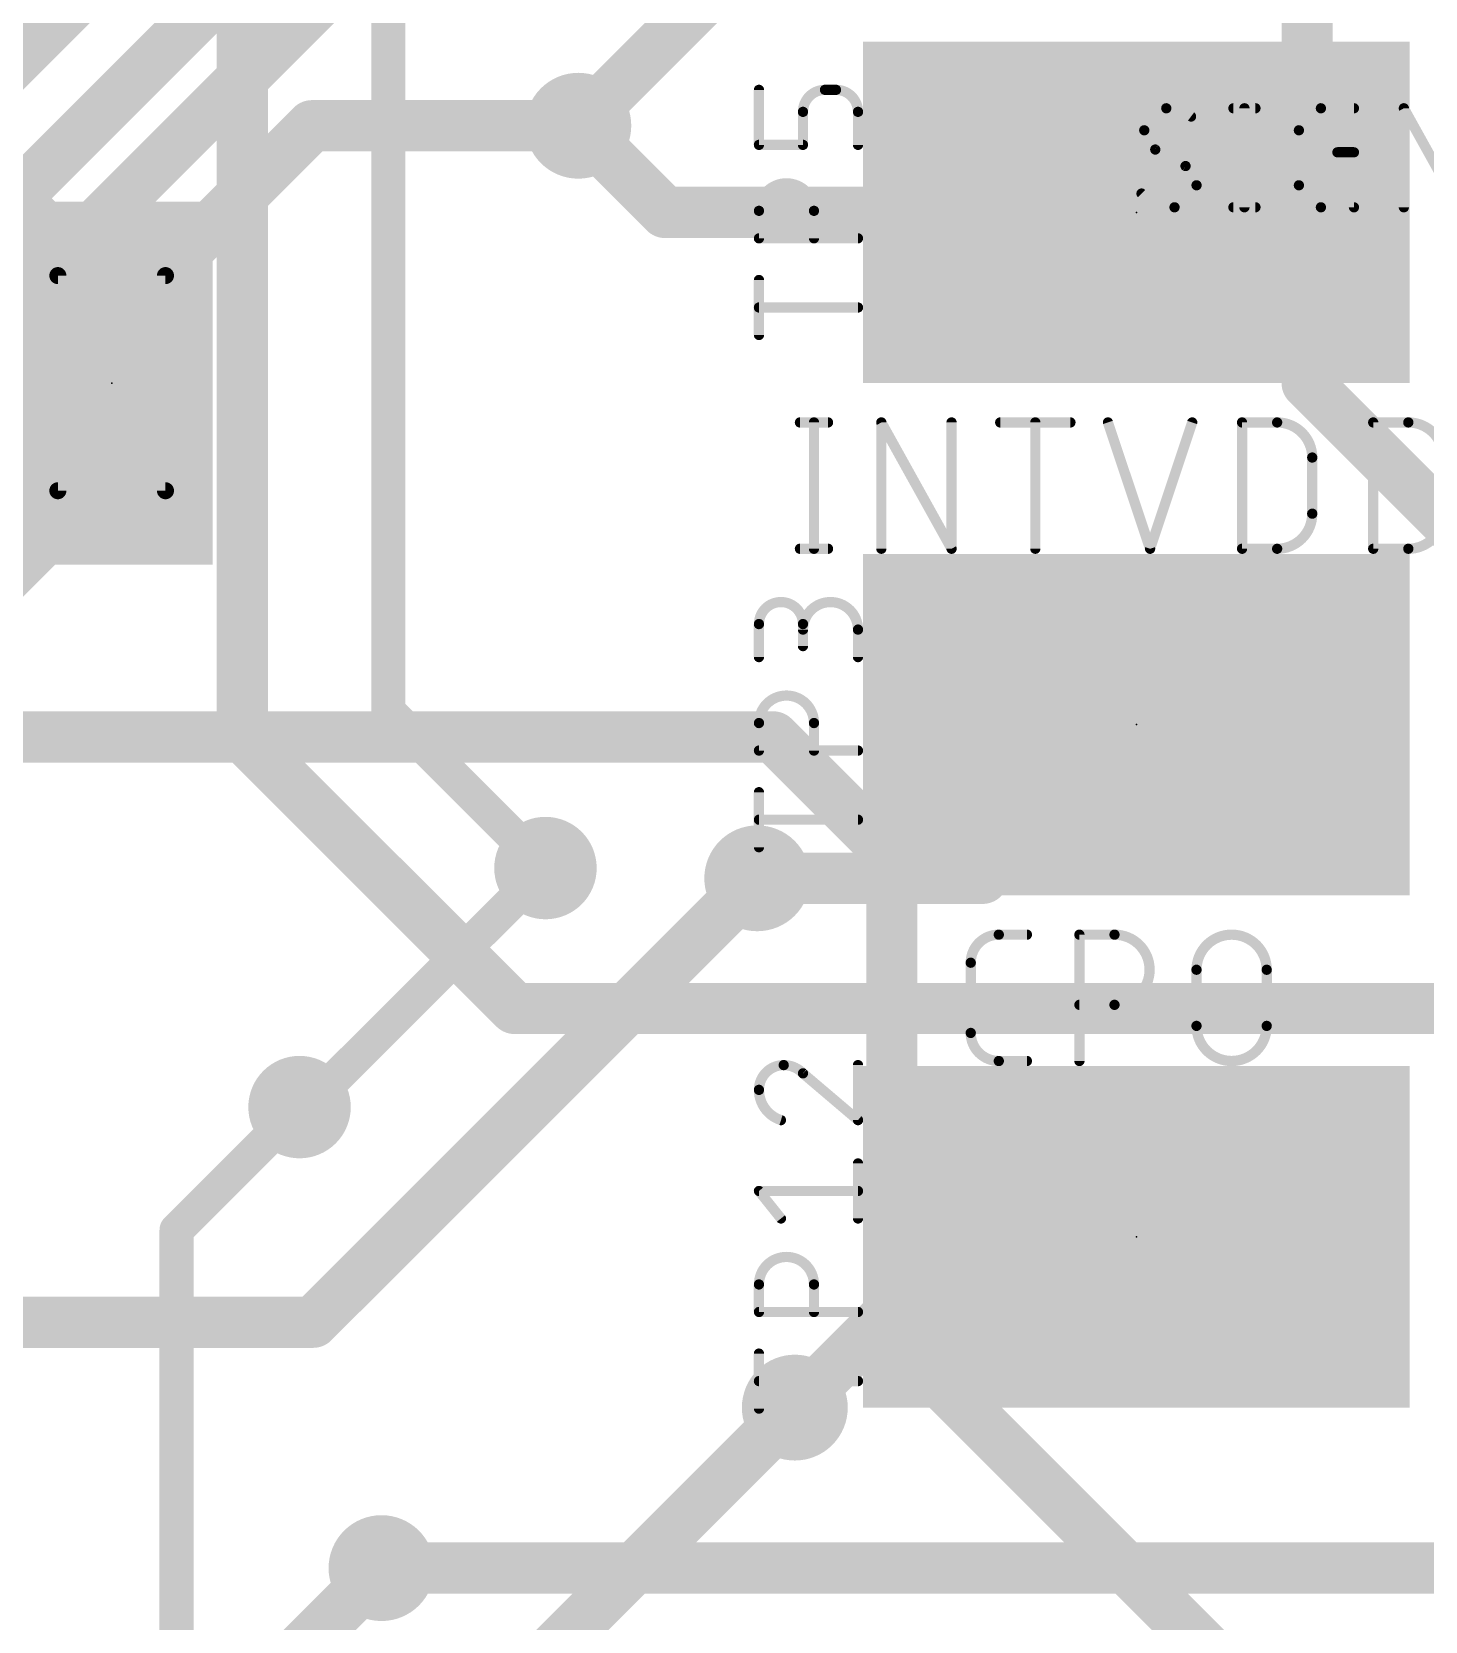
# Model space of a CAD drawing. Extents: x 0 to 100, y 0 to 94.
# Drawn here: x 24.81 to 35.17, y 18.73 to 30.55 of the extents above; entities that cross this region are included whole.
import ezdxf

# ---------------------------------------------------------------- set-up
doc = ezdxf.new("R2010")
doc.units = 0
for name, color, linetype in [('1', 12, 'CONTINUOUS'), ('16', 132, 'CONTINUOUS'), ('18', 110, 'CONTINUOUS'), ('21', 253, 'CONTINUOUS'), ('23', 53, 'CONTINUOUS'), ('25', 253, 'CONTINUOUS'), ('27', 253, 'CONTINUOUS'), ('39', 12, 'CONTINUOUS')]:
    doc.layers.add(name, color=color, linetype=linetype)

# ---------------------------------------------------------------- blocks, each defined once
blk = doc.blocks.new('RECT')
blk.add_solid([(-0.5, -0.5), (0.5, -0.5), (-0.5, 0.5), (0.5, 0.5)])
blk = doc.blocks.new('ROUNDV')
at = {"const_width": 0.5}
blk.add_lwpolyline([(0, -0.25, 1), (0, 0.25, 1), (0, -0.25)], format="xyb", dxfattribs=at)

msp = doc.modelspace()

# ---------------------------------------------------------------- linework, layer by layer
at = {"layer": '1'}
for points, const_width in [([(26.371, 25.3142), (26.371, 31.2211)], 0.381), ([(27.4574, 31.1658), (27.4574, 25.5016)], 0.254), ([(28.8701, 29.8547), (30.0034, 30.988)], 0.381), ([(25.4, 28.69), (23.837, 30.253)], 0.254), ([(29.5148, 29.21), (28.8701, 29.8547)], 0.381), ([(33.02, 29.21), (29.5148, 29.21)], 0.381), ([(23.2599, 28.69), (25.4, 28.69)], 0.254), ([(25.4, 27.19), (24.445, 26.235)], 0.254), ([(27.4574, 25.5016), (28.6258, 24.3332)], 0.254), ([(33.02, 25.4), (31.877, 24.257)], 0.381), ([(28.3962, 23.289), (26.371, 25.3142)], 0.381), ([(31.877, 24.257), (30.2006, 24.257)], 0.381), ([(54.229, 23.289), (28.3962, 23.289)], 0.381), ([(26.797, 22.5552), (25.8826, 21.6408)], 0.254), ([(25.8826, 21.6408), (25.8826, 17.8308)], 0.254), ([(31.75, 21.59), (30.48, 20.32)], 0.381), ([(33.02, 21.59), (31.75, 21.59)], 0.381), ([(40.7162, 19.1262), (27.4066, 19.1262)], 0.381)]:
    msp.add_lwpolyline(points, dxfattribs=dict(at, const_width=const_width))
for points, const_width in [([(28.9374, 29.9221, 1), (28.8027, 29.7874)], 0.1905), ([(28.8027, 29.9221, 1), (28.9374, 29.7874)], 0.1905), ([(29.5148, 29.3053, 1), (29.5148, 29.1148)], 0.1905), ([(29.4474, 29.1426, 1), (29.5822, 29.2774)], 0.1905), ([(33.02, 29.1148, 1), (33.02, 29.3053)], 0.1905), ([(25.3551, 28.6451, 1), (25.4449, 28.7349)], 0.127), ([(25.4, 28.6265, 1), (25.4, 28.7535)], 0.127), ([(25.4449, 27.1451, 1), (25.3551, 27.2349)], 0.127), ([(27.5023, 25.5465, 1), (27.4125, 25.4567)], 0.127), ([(27.3939, 25.5016, 1), (27.5209, 25.5016)], 0.127), ([(33.0874, 25.3326, 1), (32.9526, 25.4674)], 0.1905), ([(26.4384, 25.3816, 1), (26.3036, 25.2469)], 0.1905), ([(26.2758, 25.3142, 1), (26.4663, 25.3142)], 0.1905), ([(28.5809, 24.2883, 1), (28.6707, 24.3781)], 0.127), ([(30.2006, 24.3523, 1), (30.2006, 24.1618)], 0.1905), ([(31.8096, 24.3244, 1), (31.9444, 24.1896)], 0.1905), ([(31.877, 24.1618, 1), (31.877, 24.3523)], 0.1905), ([(28.3962, 23.3843, 1), (28.3962, 23.1938)], 0.1905), ([(28.3289, 23.2216, 1), (28.4636, 23.3564)], 0.1905), ([(26.8419, 22.5103, 1), (26.7521, 22.6001)], 0.127), ([(25.9461, 21.6408, 1), (25.8191, 21.6408)], 0.127), ([(31.75, 21.6852, 1), (31.75, 21.4947)], 0.1905), ([(31.8174, 21.5226, 1), (31.6826, 21.6574)], 0.1905), ([(33.02, 21.4947, 1), (33.02, 21.6852)], 0.1905), ([(25.8377, 21.6857, 1), (25.9275, 21.5959)], 0.127), ([(30.4126, 20.3874, 1), (30.5474, 20.2526)], 0.1905), ([(27.4066, 19.2215, 1), (27.4066, 19.031)], 0.1905)]:
    msp.add_lwpolyline(points, format="xyb", dxfattribs=dict(at, const_width=const_width))
at = {"layer": '16'}
for points, const_width in [([(17.4698, 23.1194), (31.1803, 36.83)], 0.381), ([(34.29, 27.94), (34.29, 36.83)], 0.381), ([(28.3901, 33.02), (17.6967, 22.3266)], 0.381), ([(28.0692, 31.9024), (17.706, 21.5392)], 0.381), ([(26.8889, 29.8547), (17.7761, 20.7419)], 0.381), ([(26.8889, 29.8547), (28.8701, 29.8547)], 0.381), ([(40.64, 21.59), (34.29, 27.94)], 0.381), ([(30.3215, 25.3083), (23.0968, 25.3083)], 0.381), ([(31.2011, 24.4287), (30.3215, 25.3083)], 0.381), ([(31.2011, 20.8689), (31.2011, 24.4287)], 0.381), ([(30.2006, 24.257), (26.8986, 20.955)], 0.381), ([(28.6258, 24.3332), (26.8478, 22.5552)], 0.254), ([(26.8478, 22.5552), (26.797, 22.5552)], 0.254), ([(26.8986, 20.955), (21.463, 20.955)], 0.381), ([(34.29, 17.78), (31.2011, 20.8689)], 0.381), ([(30.48, 20.32), (26.67, 16.51)], 0.381), ([(27.4066, 19.1262), (26.4844, 18.204)], 0.381)]:
    msp.add_lwpolyline(points, dxfattribs=dict(at, const_width=const_width))
for points, const_width in [([(26.8889, 29.95, 1), (26.8889, 29.7595)], 0.1905), ([(26.9562, 29.7874, 1), (26.8215, 29.9221)], 0.1905), ([(28.8701, 29.7595, 1), (28.8701, 29.95)], 0.1905), ([(34.3574, 28.0074, 1), (34.2226, 27.8726)], 0.1905), ([(34.1947, 27.94, 1), (34.3852, 27.94)], 0.1905), ([(30.3888, 25.3757, 1), (30.2541, 25.2409)], 0.1905), ([(30.3215, 25.2131, 1), (30.3215, 25.4036)], 0.1905), ([(31.2964, 24.4287, 1), (31.1059, 24.4287)], 0.1905), ([(31.1337, 24.3613, 1), (31.2685, 24.496)], 0.1905), ([(28.6707, 24.2883, 1), (28.5809, 24.3781)], 0.127), ([(30.268, 24.1896, 1), (30.1332, 24.3244)], 0.1905), ([(26.797, 22.6187, 1), (26.797, 22.4917)], 0.127), ([(26.8029, 22.6001, 1), (26.8927, 22.5103)], 0.127), ([(26.8478, 22.4917, 1), (26.8478, 22.6187)], 0.127), ([(26.8312, 21.0224, 1), (26.966, 20.8876)], 0.1905), ([(26.8986, 20.8598, 1), (26.8986, 21.0503)], 0.1905), ([(31.2685, 20.9363, 1), (31.1337, 20.8015)], 0.1905), ([(31.1059, 20.8689, 1), (31.2964, 20.8689)], 0.1905), ([(30.5474, 20.2526, 1), (30.4126, 20.3874)], 0.1905), ([(27.474, 19.0588, 1), (27.3392, 19.1936)], 0.1905)]:
    msp.add_lwpolyline(points, format="xyb", dxfattribs=dict(at, const_width=const_width))
at = {"layer": '21'}
for points, const_width in [([(25, 27.14), (25, 28.74)], 0.127), ([(25, 28.74), (25.8, 28.74)], 0.127), ([(25.8, 28.74), (25.8, 27.14)], 0.127), ([(30.5181, 27.6479), (30.7269, 27.6479)], 0.0762), ([(30.6225, 27.6479), (30.6225, 26.7081)], 0.0762), ([(31.1235, 26.7081), (31.1235, 27.6479)], 0.0762), ([(31.1235, 27.6479), (31.6456, 26.7081)], 0.0762), ([(31.6456, 26.7081), (31.6456, 27.6479)], 0.0762), ([(32.0074, 27.6479), (32.5295, 27.6479)], 0.0762), ([(32.2684, 26.7081), (32.2684, 27.6479)], 0.0762), ([(32.8086, 27.6479), (33.1219, 26.7081)], 0.0762), ([(33.1219, 26.7081), (33.4351, 27.6479)], 0.0762), ([(33.8057, 26.7081), (33.8057, 27.6479)], 0.0762), ([(33.8057, 27.6479), (34.0667, 27.6479)], 0.0762), ([(34.7811, 26.7081), (34.7811, 27.6479)], 0.0762), ([(34.7811, 27.6479), (35.0421, 27.6479)], 0.0762), ([(34.3278, 27.3868), (34.3278, 26.9692)], 0.0762), ([(25.8, 27.14), (25, 27.14)], 0.127), ([(30.5181, 26.7081), (30.7269, 26.7081)], 0.0762), ([(34.0667, 26.7081), (33.8057, 26.7081)], 0.0762), ([(35.0421, 26.7081), (34.7811, 26.7081)], 0.0762), ([(31.9969, 23.8379), (32.2058, 23.8379)], 0.0762), ([(32.5963, 22.8981), (32.5963, 23.8379)], 0.0762), ([(32.5963, 23.8379), (32.8573, 23.8379)], 0.0762), ([(31.7881, 23.1069), (31.7881, 23.6291)], 0.0762), ([(33.4671, 23.1592), (33.4671, 23.5768)], 0.0762), ([(33.9892, 23.5768), (33.9892, 23.1592)], 0.0762), ([(32.8573, 23.3158), (32.5963, 23.3158)], 0.0762), ([(32.2058, 22.8981), (31.9969, 22.8981)], 0.0762)]:
    msp.add_lwpolyline(points, dxfattribs=dict(at, const_width=const_width))
for points, const_width in [([(25, 28.7718, 1), (25, 28.7083)], 0.0635), ([(25.0317, 28.74, 1), (24.9683, 28.74)], 0.0635), ([(25.8317, 28.74, 1), (25.7683, 28.74)], 0.0635), ([(25.8, 28.7083, 1), (25.8, 28.7718)], 0.0635), ([(30.5181, 27.6669, 1), (30.5181, 27.6288)], 0.0381), ([(30.6416, 27.6479, 1), (30.6035, 27.6479)], 0.0381), ([(30.7269, 27.6288, 1), (30.7269, 27.6669)], 0.0381), ([(31.1425, 27.6479, 1), (31.1044, 27.6479)], 0.0381), ([(31.1401, 27.6572, 1), (31.1068, 27.6386)], 0.0381), ([(31.6646, 27.6479, 1), (31.6265, 27.6479)], 0.0381), ([(32.0074, 27.6669, 1), (32.0074, 27.6288)], 0.0381), ([(32.2875, 27.6479, 1), (32.2494, 27.6479)], 0.0381), ([(32.5295, 27.6288, 1), (32.5295, 27.6669)], 0.0381), ([(32.8267, 27.6539, 1), (32.7905, 27.6419)], 0.0381), ([(33.4532, 27.6419, 1), (33.4171, 27.6539)], 0.0381), ([(33.8247, 27.6479, 1), (33.7866, 27.6479)], 0.0381), ([(33.8057, 27.6669, 1), (33.8057, 27.6288)], 0.0381), ([(34.3278, 27.3868, 0.4142), (34.0667, 27.6479)], 0.0762), ([(34.0667, 27.6669, 1), (34.0667, 27.6288)], 0.0381), ([(34.0667, 27.6288, 1), (34.0667, 27.6669)], 0.0381), ([(34.8001, 27.6479, 1), (34.762, 27.6479)], 0.0381), ([(34.7811, 27.6669, 1), (34.7811, 27.6288)], 0.0381), ([(35.3032, 27.3868, 0.4142), (35.0421, 27.6479)], 0.0762), ([(35.0421, 27.6669, 1), (35.0421, 27.6288)], 0.0381), ([(35.0421, 27.6288, 1), (35.0421, 27.6669)], 0.0381), ([(34.3469, 27.3868, 1), (34.3088, 27.3868)], 0.0381), ([(34.3088, 27.3868, 1), (34.3469, 27.3868)], 0.0381), ([(25, 27.1717, 1), (25, 27.1083)], 0.0635), ([(25.8, 27.1083, 1), (25.8, 27.1717)], 0.0635), ([(24.9683, 27.14, 1), (25.0317, 27.14)], 0.0635), ([(25.7683, 27.14, 1), (25.8317, 27.14)], 0.0635), ([(34.0667, 26.7081, 0.4142), (34.3278, 26.9692)], 0.0762), ([(34.3469, 26.9692, 1), (34.3088, 26.9692)], 0.0381), ([(34.3088, 26.9692, 1), (34.3469, 26.9692)], 0.0381), ([(35.0421, 26.7081, 0.4142), (35.3032, 26.9692)], 0.0762), ([(30.5181, 26.7272, 1), (30.5181, 26.6891)], 0.0381), ([(30.6035, 26.7081, 1), (30.6416, 26.7081)], 0.0381), ([(30.7269, 26.6891, 1), (30.7269, 26.7272)], 0.0381), ([(31.1044, 26.7081, 1), (31.1425, 26.7081)], 0.0381), ([(31.6265, 26.7081, 1), (31.6646, 26.7081)], 0.0381), ([(31.6289, 26.6988, 1), (31.6622, 26.7174)], 0.0381), ([(32.2494, 26.7081, 1), (32.2875, 26.7081)], 0.0381), ([(33.1038, 26.7141, 1), (33.1399, 26.7021)], 0.0381), ([(33.1038, 26.7021, 1), (33.1399, 26.7141)], 0.0381), ([(33.7866, 26.7081, 1), (33.8247, 26.7081)], 0.0381), ([(33.8057, 26.7272, 1), (33.8057, 26.6891)], 0.0381), ([(34.0668, 26.7271, 1), (34.0667, 26.6891)], 0.0381), ([(34.0667, 26.6891, 1), (34.0667, 26.7272)], 0.0381), ([(34.7811, 26.7272, 1), (34.7811, 26.6891)], 0.0381), ([(34.762, 26.7081, 1), (34.8001, 26.7081)], 0.0381), ([(35.0421, 26.7271, 1), (35.0421, 26.6891)], 0.0381), ([(35.0421, 26.6891, 1), (35.0421, 26.7272)], 0.0381), ([(31.9969, 23.8379, 0.4142), (31.7881, 23.6291)], 0.0762), ([(31.9969, 23.857, 1), (31.9969, 23.8189)], 0.0381), ([(31.9969, 23.8189, 1), (31.9969, 23.8569)], 0.0381), ([(32.2058, 23.8189, 1), (32.2058, 23.857)], 0.0381), ([(32.6153, 23.8379, 1), (32.5772, 23.8379)], 0.0381), ([(32.5963, 23.857, 1), (32.5963, 23.8189)], 0.0381), ([(32.8573, 23.3158, 1), (32.8573, 23.8379)], 0.0762), ([(32.8573, 23.857, 1), (32.8573, 23.8189)], 0.0381), ([(32.8573, 23.8189, 1), (32.8573, 23.857)], 0.0381), ([(33.9892, 23.5768, 1), (33.4671, 23.5768)], 0.0762), ([(31.8072, 23.6291, 1), (31.7691, 23.6291)], 0.0381), ([(31.7691, 23.6291, 1), (31.8072, 23.6291)], 0.0381), ([(33.4861, 23.5768, 1), (33.448, 23.5768)], 0.0381), ([(33.448, 23.5768, 1), (33.4861, 23.5768)], 0.0381), ([(34.0082, 23.5768, 1), (33.9701, 23.5768)], 0.0381), ([(33.9701, 23.5768, 1), (34.0082, 23.5768)], 0.0381), ([(32.5963, 23.3348, 1), (32.5963, 23.2967)], 0.0381), ([(32.8573, 23.3348, 1), (32.8573, 23.2967)], 0.0381), ([(32.8573, 23.2967, 1), (32.8573, 23.3348)], 0.0381), ([(33.4671, 23.1592, 1), (33.9892, 23.1592)], 0.0762), ([(33.4861, 23.1592, 1), (33.448, 23.1592)], 0.0381), ([(33.448, 23.1592, 1), (33.4861, 23.1592)], 0.0381), ([(34.0082, 23.1592, 1), (33.9701, 23.1592)], 0.0381), ([(33.9701, 23.1592, 1), (34.0082, 23.1592)], 0.0381), ([(31.7881, 23.1069, 0.4142), (31.9969, 22.8981)], 0.0762), ([(31.8072, 23.1069, 1), (31.7691, 23.1069)], 0.0381), ([(31.7691, 23.1069, 1), (31.8072, 23.1069)], 0.0381), ([(31.9969, 22.9171, 1), (31.9969, 22.879)], 0.0381), ([(31.9969, 22.879, 1), (31.9969, 22.9171)], 0.0381), ([(32.2058, 22.879, 1), (32.2058, 22.9171)], 0.0381), ([(32.5772, 22.8981, 1), (32.6153, 22.8981)], 0.0381)]:
    msp.add_lwpolyline(points, format="xyb", dxfattribs=dict(at, const_width=const_width))
at = {"layer": '23'}
for p in [(33.02, 29.21), (25.4, 27.94), (33.02, 25.4), (33.02, 21.59)]:
    msp.add_point(p, dxfattribs=at)
at = {"layer": '25', "const_width": 0.0762}
for points in [[(30.2133, 29.7125), (30.2133, 30.1217)], [(30.7862, 30.1217), (30.7044, 30.1217)], [(30.5407, 29.9581), (30.5407, 29.7125)], [(30.9499, 29.7125), (30.9499, 29.9581)], [(30.5407, 29.7125), (30.2133, 29.7125)], [(30.2133, 29.0172), (30.2133, 29.2218)], [(30.6225, 29.2218), (30.6225, 29.0172)], [(30.9499, 29.0172), (30.2133, 29.0172)], [(30.2133, 28.2983), (30.2133, 28.7075)], [(30.9499, 28.5029), (30.2133, 28.5029)], [(30.2133, 25.9025), (30.2133, 26.1481)], [(30.5407, 26.1481), (30.5407, 25.9844)], [(30.9499, 25.9025), (30.9499, 26.1071)], [(30.2133, 25.2072), (30.2133, 25.4118)], [(30.6225, 25.4118), (30.6225, 25.2072)], [(30.9499, 25.2072), (30.2133, 25.2072)], [(30.2133, 24.4883), (30.2133, 24.8975)], [(30.9499, 24.6929), (30.2133, 24.6929)], [(30.5407, 22.8061), (30.9499, 22.4583)], [(30.9499, 22.4583), (30.9499, 22.8675)], [(30.9499, 21.7268), (30.9499, 22.136)], [(30.377, 21.7268), (30.2133, 21.9314)], [(30.2133, 21.9314), (30.9499, 21.9314)], [(30.2133, 21.0314), (30.2133, 21.236)], [(30.6225, 21.236), (30.6225, 21.0314)], [(30.9499, 21.0314), (30.2133, 21.0314)], [(30.2133, 20.3125), (30.2133, 20.7217)], [(30.9499, 20.5171), (30.2133, 20.5171)]]:
    msp.add_lwpolyline(points, dxfattribs=at)
at = {"layer": '25'}
for points, const_width in [([(30.2324, 30.1217, 1), (30.1943, 30.1217)], 0.0381), ([(30.7044, 30.1217, 0.4142), (30.5407, 29.9581)], 0.0762), ([(30.7044, 30.1408, 1), (30.7044, 30.1027)], 0.0381), ([(30.7044, 30.1027, 1), (30.7044, 30.1408)], 0.0381), ([(30.9499, 29.9581, 0.4142), (30.7862, 30.1217)], 0.0762), ([(30.7862, 30.1408, 1), (30.7862, 30.1027)], 0.0381), ([(30.7862, 30.1027, 1), (30.7862, 30.1408)], 0.0381), ([(30.5597, 29.9581, 1), (30.5216, 29.9581)], 0.0381), ([(30.5216, 29.9581, 1), (30.5597, 29.9581)], 0.0381), ([(30.969, 29.9581, 1), (30.9309, 29.9581)], 0.0381), ([(30.9309, 29.9581, 1), (30.969, 29.9581)], 0.0381), ([(30.2133, 29.7316, 1), (30.2133, 29.6935)], 0.0381), ([(30.1943, 29.7125, 1), (30.2324, 29.7125)], 0.0381), ([(30.5216, 29.7125, 1), (30.5597, 29.7125)], 0.0381), ([(30.5407, 29.6935, 1), (30.5407, 29.7316)], 0.0381), ([(30.9309, 29.7125, 1), (30.969, 29.7125)], 0.0381), ([(30.6225, 29.2218, 1), (30.2133, 29.2218)], 0.0762), ([(30.2324, 29.2218, 1), (30.1943, 29.2218)], 0.0381), ([(30.1943, 29.2218, 1), (30.2324, 29.2218)], 0.0381), ([(30.6416, 29.2218, 1), (30.6035, 29.2218)], 0.0381), ([(30.6035, 29.2218, 1), (30.6416, 29.2218)], 0.0381), ([(30.2133, 29.0362, 1), (30.2133, 28.9981)], 0.0381), ([(30.1943, 29.0172, 1), (30.2324, 29.0172)], 0.0381), ([(30.6035, 29.0172, 1), (30.6416, 29.0172)], 0.0381), ([(30.9499, 28.9981, 1), (30.9499, 29.0362)], 0.0381), ([(30.2324, 28.7075, 1), (30.1943, 28.7075)], 0.0381), ([(30.2133, 28.5219, 1), (30.2133, 28.4838)], 0.0381), ([(30.9499, 28.4838, 1), (30.9499, 28.5219)], 0.0381), ([(30.1943, 28.2983, 1), (30.2324, 28.2983)], 0.0381), ([(30.5407, 26.1481, 1), (30.2133, 26.1481)], 0.0762), ([(30.9499, 26.1071, 1), (30.5407, 26.1071)], 0.0762), ([(30.2324, 26.1481, 1), (30.1943, 26.1481)], 0.0381), ([(30.1943, 26.1481, 1), (30.2324, 26.1481)], 0.0381), ([(30.5597, 26.1481, 1), (30.5216, 26.1481)], 0.0381), ([(30.5216, 26.1481, 1), (30.5597, 26.1481)], 0.0381), ([(30.969, 26.1071, 1), (30.9309, 26.1071)], 0.0381), ([(30.5216, 26.1071, 1), (30.5597, 26.1071)], 0.0381), ([(30.9309, 26.1071, 1), (30.969, 26.1071)], 0.0381), ([(30.1943, 25.9025, 1), (30.2324, 25.9025)], 0.0381), ([(30.5216, 25.9844, 1), (30.5597, 25.9844)], 0.0381), ([(30.9309, 25.9025, 1), (30.969, 25.9025)], 0.0381), ([(30.6225, 25.4118, 1), (30.2133, 25.4118)], 0.0762), ([(30.2324, 25.4118, 1), (30.1943, 25.4118)], 0.0381), ([(30.1943, 25.4118, 1), (30.2324, 25.4118)], 0.0381), ([(30.6416, 25.4118, 1), (30.6035, 25.4118)], 0.0381), ([(30.6035, 25.4118, 1), (30.6416, 25.4118)], 0.0381), ([(30.2133, 25.2262, 1), (30.2133, 25.1881)], 0.0381), ([(30.1943, 25.2072, 1), (30.2324, 25.2072)], 0.0381), ([(30.6035, 25.2072, 1), (30.6416, 25.2072)], 0.0381), ([(30.9499, 25.1881, 1), (30.9499, 25.2262)], 0.0381), ([(30.2324, 24.8975, 1), (30.1943, 24.8975)], 0.0381), ([(30.2133, 24.7119, 1), (30.2133, 24.6738)], 0.0381), ([(30.9499, 24.6738, 1), (30.9499, 24.7119)], 0.0381), ([(30.1943, 24.4883, 1), (30.2324, 24.4883)], 0.0381), ([(30.3975, 22.8675, 0.4142), (30.2133, 22.6834)], 0.0762), ([(30.3974, 22.8866, 1), (30.3975, 22.8485)], 0.0381), ([(30.5407, 22.8061, 0.2053), (30.3975, 22.8675)], 0.0762), ([(30.3975, 22.8485, 1), (30.3975, 22.8866)], 0.0381), ([(30.553, 22.8206, 1), (30.5283, 22.7916)], 0.0381), ([(30.5269, 22.793, 1), (30.5545, 22.8193)], 0.0381), ([(30.969, 22.8675, 1), (30.9309, 22.8675)], 0.0381), ([(30.2133, 22.6834, 0.3252), (30.377, 22.4583)], 0.0762), ([(30.2323, 22.6834, 1), (30.1943, 22.6834)], 0.0381), ([(30.1943, 22.6834, 1), (30.2324, 22.6834)], 0.0381), ([(30.3711, 22.4402, 1), (30.3829, 22.4764)], 0.0381), ([(30.9309, 22.4583, 1), (30.969, 22.4583)], 0.0381), ([(30.9376, 22.4438, 1), (30.9622, 22.4728)], 0.0381), ([(30.969, 22.136, 1), (30.9309, 22.136)], 0.0381), ([(30.2282, 21.9433, 1), (30.1984, 21.9195)], 0.0381), ([(30.2133, 21.9504, 1), (30.2133, 21.9123)], 0.0381), ([(30.9499, 21.9123, 1), (30.9499, 21.9504)], 0.0381), ([(30.3621, 21.7149, 1), (30.3919, 21.7387)], 0.0381), ([(30.9309, 21.7268, 1), (30.969, 21.7268)], 0.0381), ([(30.6225, 21.236, 1), (30.2133, 21.236)], 0.0762), ([(30.2324, 21.236, 1), (30.1943, 21.236)], 0.0381), ([(30.1943, 21.236, 1), (30.2324, 21.236)], 0.0381), ([(30.6416, 21.236, 1), (30.6035, 21.236)], 0.0381), ([(30.6035, 21.236, 1), (30.6416, 21.236)], 0.0381), ([(30.2133, 21.0504, 1), (30.2133, 21.0123)], 0.0381), ([(30.1943, 21.0314, 1), (30.2324, 21.0314)], 0.0381), ([(30.6035, 21.0314, 1), (30.6416, 21.0314)], 0.0381), ([(30.9499, 21.0123, 1), (30.9499, 21.0504)], 0.0381), ([(30.2324, 20.7217, 1), (30.1943, 20.7217)], 0.0381), ([(30.2133, 20.5362, 1), (30.2133, 20.4981)], 0.0381), ([(30.9499, 20.4981, 1), (30.9499, 20.5362)], 0.0381), ([(30.1943, 20.3125, 1), (30.2324, 20.3125)], 0.0381)]:
    msp.add_lwpolyline(points, format="xyb", dxfattribs=dict(at, const_width=const_width))
at = {"layer": '27'}
for points, const_width in [([(33.2422, 29.9847, 0.4142), (33.0786, 29.821)], 0.0762), ([(33.4264, 29.9233, 0.1623), (33.2422, 29.9847)], 0.0762), ([(33.2423, 30.0037, 1), (33.2422, 29.9657)], 0.0381), ([(33.2422, 29.9656, 1), (33.2423, 30.0037)], 0.0381), ([(33.415, 29.9081, 1), (33.4378, 29.9386)], 0.0381), ([(33.7417, 30.0038, 1), (33.7417, 29.9657)], 0.0381), ([(33.8426, 29.9847, 1), (33.8045, 29.9847)], 0.0381), ([(33.9054, 29.9657, 1), (33.9054, 30.0038)], 0.0381), ([(34.3922, 29.9847, 0.4142), (34.2285, 29.821)], 0.0762), ([(34.3922, 30.0038, 1), (34.3922, 29.9657)], 0.0381), ([(34.3922, 29.9657, 1), (34.3922, 30.0037)], 0.0381), ([(34.6378, 29.9657, 1), (34.6378, 30.0038)], 0.0381), ([(35.0255, 29.994, 1), (34.9922, 29.9754)], 0.0381), ([(35.0279, 29.9847, 1), (34.9898, 29.9847)], 0.0381), ([(33.0976, 29.821, 1), (33.0595, 29.821)], 0.0381), ([(33.0595, 29.821, 1), (33.0976, 29.821)], 0.0381), ([(33.0786, 29.821, 0.2656), (33.1604, 29.6778)], 0.0762), ([(34.2476, 29.821, 1), (34.2095, 29.821)], 0.0381), ([(34.2095, 29.821, 1), (34.2476, 29.821)], 0.0381), ([(33.1695, 29.6945, 1), (33.1513, 29.6611)], 0.0381), ([(33.1507, 29.6614, 1), (33.1701, 29.6942)], 0.0381), ([(34.515, 29.6764, 1), (34.515, 29.6383)], 0.0381), ([(34.6568, 29.6573, 1), (34.6187, 29.6573)], 0.0381), ([(34.6378, 29.6383, 1), (34.6378, 29.6764)], 0.0381), ([(33.4673, 29.4118, 0.2656), (33.3855, 29.555)], 0.0762), ([(33.3951, 29.5714, 1), (33.3758, 29.5386)], 0.0381), ([(33.3764, 29.5383, 1), (33.3946, 29.5717)], 0.0381), ([(33.3036, 29.2481, 0.4142), (33.4673, 29.4118)], 0.0762), ([(33.4864, 29.4118, 1), (33.4483, 29.4118)], 0.0381), ([(34.2285, 29.4118, 0.4142), (34.3922, 29.2481)], 0.0762), ([(34.2476, 29.4118, 1), (34.2095, 29.4118)], 0.0381), ([(33.0581, 29.3504, 0.2), (33.3036, 29.2481)], 0.0762), ([(33.0716, 29.3638, 1), (33.0446, 29.337)], 0.0381), ([(33.4483, 29.4118, 1), (33.4864, 29.4118)], 0.0381), ([(34.2095, 29.4118, 1), (34.2476, 29.4118)], 0.0381), ([(33.3036, 29.2671, 1), (33.3036, 29.229)], 0.0381), ([(33.3036, 29.2291, 1), (33.3036, 29.2671)], 0.0381), ([(33.7417, 29.2672, 1), (33.7417, 29.2291)], 0.0381), ([(33.8045, 29.2481, 1), (33.8426, 29.2481)], 0.0381), ([(33.9054, 29.2291, 1), (33.9054, 29.2672)], 0.0381), ([(34.3922, 29.2672, 1), (34.3922, 29.2291)], 0.0381), ([(34.3922, 29.2291, 1), (34.3922, 29.2672)], 0.0381), ([(34.6187, 29.2481, 1), (34.6568, 29.2481)], 0.0381), ([(34.6378, 29.2291, 1), (34.6378, 29.2672)], 0.0381), ([(34.9898, 29.2481, 1), (35.0279, 29.2481)], 0.0381)]:
    msp.add_lwpolyline(points, format="xyb", dxfattribs=dict(at, const_width=const_width))
at = {"layer": '27', "const_width": 0.0762}
for points in [[(33.7417, 29.9847), (33.9054, 29.9847)], [(33.8235, 29.9847), (33.8235, 29.2481)], [(34.3922, 29.9847), (34.6378, 29.9847)], [(35.0088, 29.2481), (35.0088, 29.9847)], [(35.0088, 29.9847), (35.418, 29.2481)], [(34.2285, 29.4118), (34.2285, 29.821)], [(33.3855, 29.555), (33.1604, 29.6778)], [(34.515, 29.6573), (34.6378, 29.6573)], [(34.6378, 29.6573), (34.6378, 29.2481)], [(33.7417, 29.2481), (33.9054, 29.2481)], [(34.6378, 29.2481), (34.3922, 29.2481)]]:
    msp.add_lwpolyline(points, dxfattribs=at)

# ---------------------------------------------------------------- block references
at = {"layer": '1', "xscale": 3.429, "yscale": 1.778}
for p in [(33.02, 29.21), (33.02, 25.4), (33.02, 21.59)]:
    msp.add_blockref('RECT', p, dxfattribs=at)
at = {"layer": '1', "xscale": 0.9, "yscale": 0.9, "rotation": 90}
for p in [(25.4, 28.69), (25.4, 27.19)]:
    msp.add_blockref('RECT', p, dxfattribs=at)
at = {"layer": '18'}
for p, xscale, yscale in [((28.8701, 29.8547), 0.7874, 0.7874), ((28.8701, 29.8547), 0.7874, 0.7874), ((28.6258, 24.3332), 0.762, 0.762), ((28.6258, 24.3332), 0.762, 0.762), ((30.2006, 24.257), 0.7874, 0.7874), ((30.2006, 24.257), 0.7874, 0.7874), ((26.797, 22.5552), 0.762, 0.762), ((26.797, 22.5552), 0.762, 0.762), ((30.48, 20.32), 0.7874, 0.7874), ((30.48, 20.32), 0.7874, 0.7874), ((27.4066, 19.1262), 0.7874, 0.7874), ((27.4066, 19.1262), 0.7874, 0.7874)]:
    msp.add_blockref('ROUNDV', p, dxfattribs=dict(at, xscale=xscale, yscale=yscale))
at = {"layer": '39', "xscale": 4.064, "yscale": 2.54}
for p in [(33.02, 29.21), (33.02, 25.4), (33.02, 21.59)]:
    msp.add_blockref('RECT', p, dxfattribs=at)
at = {"layer": '39', "xscale": 2.7, "yscale": 1.5, "rotation": 90}
msp.add_blockref('RECT', (25.4, 27.94), dxfattribs=at)

doc.saveas('drawing.dxf')
